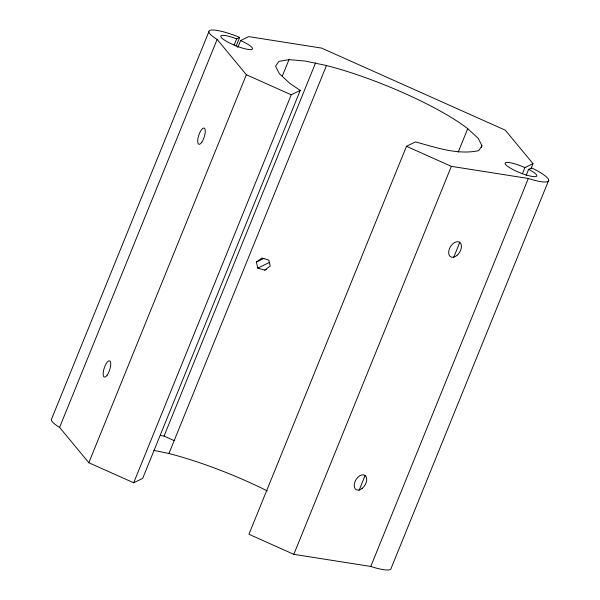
<?xml version="1.0" encoding="UTF-8"?>
<svg xmlns="http://www.w3.org/2000/svg" width="600" height="600" viewBox="0 0 600 600"><rect width="100%" height="100%" fill="white"/><g stroke="black" fill="none" stroke-linecap="round" stroke-linejoin="round"><path stroke-width="0.9" d="M208.845 31.755L51.3 419.737A29.895 5.857 22.1 0 0 59.595 427.403L88.823 462.728L133.688 482.775L142.68 478.41L300.225 90.42L289.808 83.355L279.308 73.65L275.58 66.15L278.888 61.373L288.998 59.633L305.228 61.05L326.475 65.535A111.03 21.758 22.1 0 1 467.73 128.663L478.237 138.368L481.965 145.86L481.26 147.6M59.595 427.403L217.132 39.412A29.895 5.857 22.1 0 1 210.877 30.128A29.895 5.857 22.1 0 1 236.407 36.098L239.632 37.44L236.108 46.117M234.173 44.97L236.64 38.895L239.632 37.44M237.795 47.49L240.615 40.545L248.715 36.615L321.593 48.097L505.327 130.208L533.01 163.657L530.895 168.863M88.823 462.728L246.36 74.738L217.132 39.412M282.3 76.125L288.998 59.633M133.688 482.775L291.233 94.793L300.225 90.42M160.358 435.502L164.047 436.08L315.6 62.85M153.885 450.345L168.93 453.525L326.475 65.535M481.965 145.86L478.658 150.645C457.403 155.212 435.877 147.39 415.478 141.922L406.485 146.295L248.94 534.278L293.812 554.332L370.778 566.46A29.895 5.857 22.1 0 0 391.155 568.245L548.7 180.262M293.812 554.332L451.357 166.35L528.322 178.477A29.895 5.857 22.1 0 0 548.49 181.005A29.895 5.857 22.1 0 0 534.623 169.365L531.607 167.917L528.615 169.373L526.148 175.447M458.22 152.1L467.73 128.663M359.062 490.418L365.055 475.658M453.518 257.798L459.862 242.175M522.442 173.67L524.903 167.595L533.01 163.657M370.778 566.46L528.322 178.477M256.38 262.065L261.885 258.03L268.793 260.048L270.202 266.1L264.705 270.127L257.79 268.11L256.38 262.065L263.843 258.442M257.79 268.11L269.745 262.305M264.705 270.127L266.355 269.332M236.64 38.895L236.505 38.835A17.078 3.345 22.1 0 0 222.292 38.468A17.078 3.345 22.1 0 0 248.865 49.53A17.078 3.345 22.1 0 0 240.615 40.545M246.36 74.738L291.233 94.793M406.485 146.295L451.357 166.35M164.047 436.08L174.308 440.662M528.615 169.373L528.75 169.433A17.078 3.345 22.1 0 1 530.123 176.032A17.078 3.345 22.1 0 1 505.305 164.123A17.078 3.345 22.1 0 1 524.903 167.595M168.93 453.525A111.03 21.758 22.1 0 1 267.382 490.965M456.757 255.6A8.543 5.385 -58.6 0 0 459.533 242.22A8.543 5.385 -58.6 0 0 448.853 250.65A8.543 5.385 -58.6 0 0 456.757 255.6M362.13 488.423A8.37 5.272 -58.6 0 0 364.845 475.32A8.37 5.272 -58.6 0 0 354.382 483.577A8.37 5.272 -58.6 0 0 362.13 488.423M201.743 142.275A8.543 2.865 -72 0 0 204.638 128.422A8.543 2.865 -72 0 0 198.083 137.85A8.543 2.865 -72 0 0 201.743 142.275M107.22 375.067A8.543 2.865 -72 0 0 110.115 361.215A8.543 2.865 -72 0 0 103.552 370.635A8.543 2.865 -72 0 0 107.22 375.067"/></g></svg>
